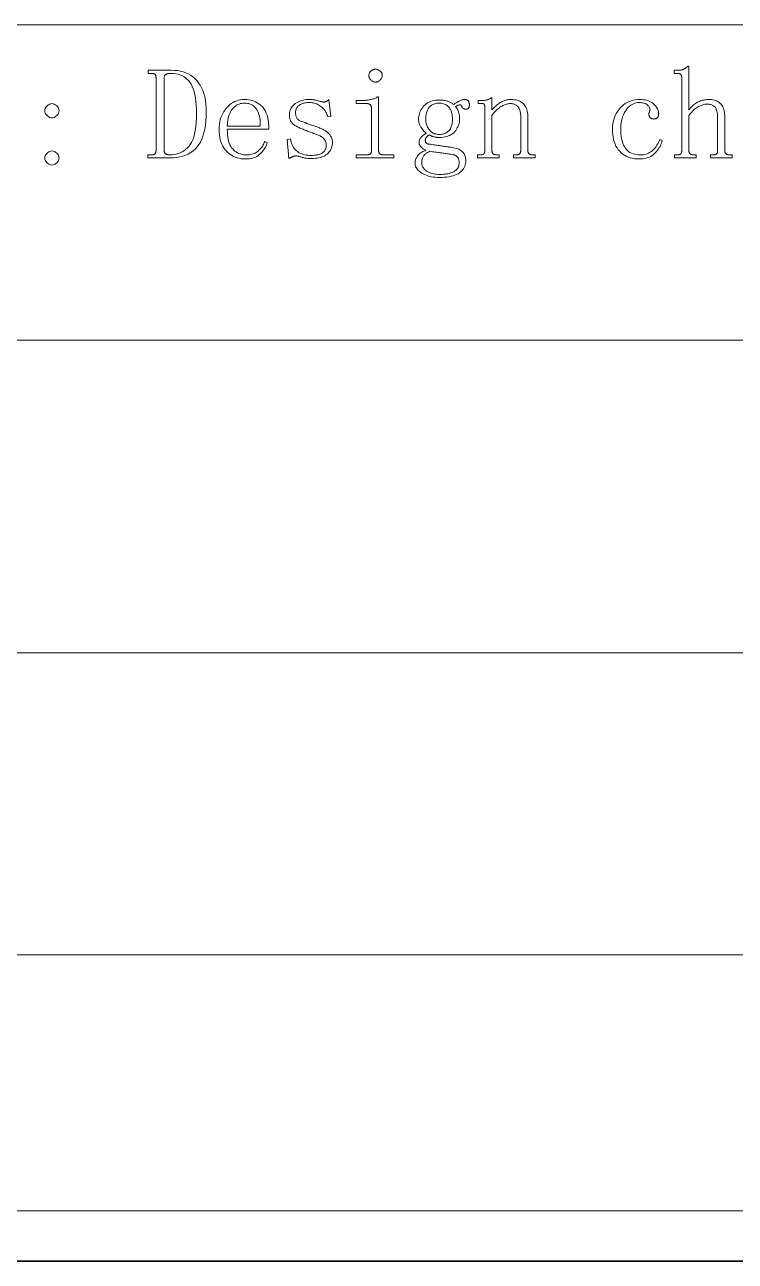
# Model space of a CAD drawing. Extents: x 1 to 297, y 1 to 210.
# Drawn here: x 48.12 to 63.95, y 1.35 to 28.9 of the extents above; entities that cross this region are included whole.
import ezdxf

# ---------------------------------------------------------------- set-up
doc = ezdxf.new("R2010")
doc.units = 0

msp = doc.modelspace()

# ---------------------------------------------------------------- linework, layer by layer
at = {"color": 7, "lineweight": 13}
for p, q in [((1.319, 28.902), (196.771, 28.902)), ((35.177, 21.874), (196.771, 21.874)), ((35.177, 14.907), (164.935, 14.907)), ((35.177, 8.179), (164.935, 8.179)), ((1.319, 2.481), (196.771, 2.481))]:
    msp.add_line(p, q, dxfattribs=at)
at = {"color": 7, "lineweight": 35}
msp.add_line((0.623, 1.354), (296.685, 1.354), dxfattribs=at)
at = {"color": 7, "lineweight": 13}
for points in [[(51.046, 27.728), (51.045, 27.737), (51.045, 27.745), (51.044, 27.753), (51.042, 27.761), (51.04, 27.768), (51.037, 27.775), (51.034, 27.781), (51.031, 27.786), (51.027, 27.792), (51.023, 27.797), (51.018, 27.801), (51.012, 27.805), (51.006, 27.808), (50.999, 27.811), (50.991, 27.814), (50.983, 27.816), (50.974, 27.817), (50.964, 27.818), (50.954, 27.819), (50.943, 27.819), (50.874, 27.819), (50.874, 27.888), (51.389, 27.888), (51.458, 27.886), (51.524, 27.879), (51.588, 27.867), (51.649, 27.851), (51.707, 27.831), (51.762, 27.806), (51.814, 27.776), (51.864, 27.742), (51.91, 27.703), (51.954, 27.659), (51.994, 27.611), (52.03, 27.558), (52.062, 27.5), (52.09, 27.436), (52.113, 27.368), (52.132, 27.295), (52.147, 27.216), (52.157, 27.133), (52.164, 27.044), (52.166, 26.951), (52.164, 26.848), (52.157, 26.752), (52.147, 26.661), (52.133, 26.575), (52.114, 26.495), (52.092, 26.421), (52.065, 26.352), (52.034, 26.289), (51.999, 26.231), (51.96, 26.179), (51.917, 26.133), (51.87, 26.091), (51.819, 26.054), (51.764, 26.022), (51.706, 25.995), (51.643, 25.973), (51.577, 25.956), (51.506, 25.943), (51.432, 25.936), (51.354, 25.934), (50.863, 25.934), (50.863, 26.002), (50.943, 26.002), (50.954, 26.002), (50.964, 26.003), (50.974, 26.004), (50.983, 26.006), (50.991, 26.008), (50.999, 26.01), (51.006, 26.013), (51.012, 26.017), (51.018, 26.021), (51.023, 26.025), (51.027, 26.03), (51.031, 26.035), (51.034, 26.041), (51.037, 26.047), (51.04, 26.054), (51.042, 26.061), (51.044, 26.068), (51.045, 26.076), (51.045, 26.085), (51.046, 26.094)], [(55.937, 27.911), (55.948, 27.91), (55.959, 27.909), (55.97, 27.907), (55.981, 27.904), (55.991, 27.901), (56.002, 27.896), (56.011, 27.891), (56.021, 27.885), (56.031, 27.878), (56.04, 27.871), (56.049, 27.863), (56.056, 27.854), (56.063, 27.845), (56.069, 27.836), (56.074, 27.827), (56.078, 27.817), (56.082, 27.806), (56.084, 27.796), (56.085, 27.785), (56.086, 27.774), (56.085, 27.762), (56.084, 27.751), (56.082, 27.74), (56.078, 27.73), (56.074, 27.719), (56.069, 27.709), (56.063, 27.699), (56.056, 27.69), (56.049, 27.68), (56.04, 27.671), (56.031, 27.662), (56.021, 27.654), (56.011, 27.647), (56.002, 27.642), (55.991, 27.637), (55.981, 27.632), (55.97, 27.629), (55.959, 27.627), (55.948, 27.626), (55.937, 27.625), (55.926, 27.626), (55.915, 27.627), (55.904, 27.629), (55.893, 27.632), (55.883, 27.637), (55.873, 27.642), (55.863, 27.647), (55.853, 27.654), (55.843, 27.662), (55.834, 27.671), (55.826, 27.68), (55.818, 27.69), (55.811, 27.699), (55.805, 27.709), (55.8, 27.719), (55.796, 27.73), (55.793, 27.74), (55.79, 27.751), (55.789, 27.762), (55.788, 27.774), (55.789, 27.785), (55.79, 27.796), (55.793, 27.806), (55.796, 27.817), (55.8, 27.827), (55.805, 27.836), (55.811, 27.845), (55.818, 27.854), (55.826, 27.863), (55.834, 27.871), (55.843, 27.878), (55.853, 27.885), (55.863, 27.891), (55.873, 27.896), (55.883, 27.901), (55.893, 27.904), (55.904, 27.907), (55.915, 27.909), (55.926, 27.91)], [(62.6, 25.934), (62.6, 26.002), (62.657, 26.002), (62.668, 26.002), (62.679, 26.003), (62.688, 26.004), (62.697, 26.006), (62.706, 26.008), (62.713, 26.01), (62.72, 26.013), (62.727, 26.017), (62.732, 26.021), (62.737, 26.025), (62.741, 26.03), (62.745, 26.035), (62.749, 26.041), (62.752, 26.047), (62.754, 26.054), (62.756, 26.061), (62.758, 26.068), (62.759, 26.076), (62.76, 26.085), (62.76, 26.094), (62.76, 27.728), (62.76, 27.737), (62.759, 27.745), (62.758, 27.753), (62.756, 27.761), (62.754, 27.768), (62.752, 27.775), (62.749, 27.781), (62.745, 27.786), (62.741, 27.792), (62.737, 27.797), (62.732, 27.801), (62.727, 27.805), (62.72, 27.808), (62.713, 27.811), (62.706, 27.814), (62.697, 27.816), (62.688, 27.817), (62.679, 27.818), (62.668, 27.819), (62.657, 27.819), (62.589, 27.819), (62.589, 27.888), (62.714, 27.888), (62.723, 27.888), (62.732, 27.889), (62.742, 27.89), (62.751, 27.892), (62.76, 27.894), (62.769, 27.896), (62.778, 27.899), (62.787, 27.903), (62.797, 27.906), (62.806, 27.911), (62.815, 27.916), (62.824, 27.921), (62.833, 27.927), (62.842, 27.933), (62.851, 27.939), (62.861, 27.946), (62.87, 27.954), (62.879, 27.962), (62.888, 27.97), (62.897, 27.979), (62.92, 27.979), (62.92, 27.008), (62.941, 27.032), (62.961, 27.055), (62.982, 27.077), (63.003, 27.097), (63.024, 27.115), (63.045, 27.132), (63.067, 27.148), (63.088, 27.162), (63.11, 27.174), (63.131, 27.185), (63.153, 27.195), (63.175, 27.204), (63.198, 27.211), (63.221, 27.218), (63.244, 27.224), (63.268, 27.228), (63.292, 27.232), (63.316, 27.234), (63.341, 27.236), (63.366, 27.237), (63.399, 27.236), (63.431, 27.233), (63.461, 27.228), (63.49, 27.221), (63.517, 27.212), (63.543, 27.202), (63.566, 27.189), (63.589, 27.174), (63.609, 27.158), (63.628, 27.139), (63.646, 27.119), (63.661, 27.096), (63.675, 27.071), (63.687, 27.044), (63.697, 27.015), (63.705, 26.984), (63.712, 26.95), (63.716, 26.914), (63.719, 26.877), (63.72, 26.837), (63.72, 26.094), (63.72, 26.085), (63.721, 26.076), (63.722, 26.068), (63.724, 26.061), (63.727, 26.054), (63.73, 26.047), (63.734, 26.041), (63.738, 26.035), (63.743, 26.03), (63.748, 26.025), (63.754, 26.021), (63.761, 26.017), (63.767, 26.013), (63.774, 26.01), (63.781, 26.008), (63.789, 26.006), (63.797, 26.004), (63.805, 26.003), (63.814, 26.002), (63.823, 26.002), (63.88, 26.002), (63.88, 25.934), (63.4, 25.934), (63.4, 26.002), (63.457, 26.002), (63.468, 26.002), (63.479, 26.003), (63.488, 26.004), (63.497, 26.006), (63.506, 26.008), (63.513, 26.01), (63.52, 26.013), (63.527, 26.017), (63.532, 26.021), (63.537, 26.025), (63.541, 26.03), (63.545, 26.035), (63.549, 26.041), (63.552, 26.047), (63.554, 26.054), (63.556, 26.061), (63.558, 26.068), (63.559, 26.076), (63.56, 26.085), (63.56, 26.094), (63.56, 26.814), (63.559, 26.851), (63.557, 26.886), (63.554, 26.918), (63.55, 26.948), (63.544, 26.975), (63.537, 26.999), (63.529, 27.021), (63.52, 27.04), (63.509, 27.057), (63.497, 27.071), (63.484, 27.083), (63.47, 27.093), (63.456, 27.103), (63.44, 27.111), (63.424, 27.118), (63.407, 27.124), (63.389, 27.128), (63.371, 27.131), (63.352, 27.133), (63.331, 27.134), (63.313, 27.133), (63.294, 27.131), (63.275, 27.129), (63.255, 27.125), (63.236, 27.119), (63.215, 27.113), (63.195, 27.106), (63.174, 27.097), (63.153, 27.087), (63.131, 27.077), (63.11, 27.064), (63.088, 27.05), (63.067, 27.035), (63.045, 27.018), (63.024, 26.999), (63.003, 26.979), (62.982, 26.957), (62.961, 26.934), (62.941, 26.909), (62.92, 26.882), (62.92, 26.094), (62.92, 26.085), (62.921, 26.076), (62.923, 26.068), (62.924, 26.061), (62.927, 26.054), (62.93, 26.047), (62.934, 26.041), (62.938, 26.035), (62.943, 26.03), (62.949, 26.025), (62.954, 26.021), (62.961, 26.017), (62.967, 26.013), (62.974, 26.01), (62.981, 26.008), (62.989, 26.006), (62.997, 26.004), (63.005, 26.003), (63.014, 26.002), (63.023, 26.002), (63.08, 26.002), (63.08, 25.934)], [(51.948, 26.928), (51.947, 27.023), (51.943, 27.113), (51.935, 27.197), (51.925, 27.274), (51.911, 27.347), (51.895, 27.413), (51.876, 27.473), (51.853, 27.528), (51.828, 27.576), (51.8, 27.619), (51.769, 27.657), (51.736, 27.691), (51.701, 27.721), (51.663, 27.747), (51.623, 27.769), (51.58, 27.787), (51.536, 27.801), (51.489, 27.811), (51.44, 27.817), (51.389, 27.819), (51.373, 27.819), (51.358, 27.818), (51.344, 27.817), (51.331, 27.816), (51.318, 27.814), (51.307, 27.811), (51.296, 27.808), (51.286, 27.805), (51.277, 27.801), (51.269, 27.797), (51.261, 27.792), (51.254, 27.786), (51.248, 27.781), (51.243, 27.775), (51.238, 27.768), (51.235, 27.761), (51.232, 27.753), (51.23, 27.745), (51.229, 27.737), (51.229, 27.728), (51.229, 26.094), (51.229, 26.085), (51.23, 26.076), (51.232, 26.068), (51.234, 26.061), (51.237, 26.054), (51.241, 26.047), (51.245, 26.041), (51.25, 26.035), (51.256, 26.03), (51.263, 26.025), (51.27, 26.021), (51.277, 26.017), (51.285, 26.013), (51.294, 26.01), (51.303, 26.008), (51.312, 26.006), (51.322, 26.004), (51.332, 26.003), (51.343, 26.002), (51.354, 26.002), (51.404, 26.004), (51.452, 26.01), (51.498, 26.019), (51.543, 26.032), (51.586, 26.049), (51.627, 26.07), (51.667, 26.095), (51.705, 26.123), (51.742, 26.155), (51.777, 26.191), (51.81, 26.232), (51.839, 26.281), (51.864, 26.336), (51.887, 26.399), (51.906, 26.469), (51.921, 26.547), (51.933, 26.631), (51.942, 26.723), (51.947, 26.822)], [(55.846, 27.042), (55.845, 27.051), (55.845, 27.06), (55.844, 27.068), (55.842, 27.076), (55.84, 27.084), (55.837, 27.091), (55.834, 27.098), (55.831, 27.104), (55.827, 27.111), (55.823, 27.117), (55.818, 27.122), (55.812, 27.127), (55.806, 27.131), (55.799, 27.135), (55.791, 27.138), (55.783, 27.141), (55.774, 27.143), (55.764, 27.144), (55.754, 27.145), (55.743, 27.145), (55.503, 27.145), (55.503, 27.214), (55.617, 27.214), (55.638, 27.214), (55.658, 27.214), (55.678, 27.215), (55.698, 27.216), (55.717, 27.218), (55.736, 27.22), (55.755, 27.222), (55.774, 27.225), (55.793, 27.228), (55.811, 27.231), (55.83, 27.235), (55.847, 27.239), (55.865, 27.244), (55.883, 27.249), (55.9, 27.255), (55.917, 27.262), (55.934, 27.269), (55.95, 27.277), (55.967, 27.285), (55.983, 27.294), (56.006, 27.294), (56.006, 26.094), (56.006, 26.085), (56.007, 26.076), (56.008, 26.068), (56.01, 26.061), (56.013, 26.054), (56.016, 26.047), (56.02, 26.041), (56.024, 26.035), (56.029, 26.03), (56.034, 26.025), (56.04, 26.021), (56.046, 26.017), (56.053, 26.013), (56.06, 26.01), (56.067, 26.008), (56.075, 26.006), (56.083, 26.004), (56.091, 26.003), (56.1, 26.002), (56.108, 26.002), (56.348, 26.002), (56.348, 25.934), (55.503, 25.934), (55.503, 26.002), (55.743, 26.002), (55.754, 26.002), (55.764, 26.003), (55.774, 26.004), (55.783, 26.006), (55.791, 26.008), (55.799, 26.01), (55.806, 26.013), (55.812, 26.017), (55.818, 26.021), (55.823, 26.025), (55.827, 26.03), (55.831, 26.035), (55.834, 26.041), (55.837, 26.047), (55.84, 26.054), (55.842, 26.061), (55.844, 26.068), (55.845, 26.076), (55.845, 26.085), (55.846, 26.094)], [(48.726, 27.145), (48.752, 27.139), (48.776, 27.131), (48.798, 27.121), (48.817, 27.109), (48.834, 27.094), (48.849, 27.077), (48.862, 27.057), (48.872, 27.035), (48.88, 27.011), (48.886, 26.985), (48.88, 26.959), (48.872, 26.935), (48.862, 26.913), (48.849, 26.894), (48.834, 26.877), (48.817, 26.862), (48.798, 26.849), (48.776, 26.839), (48.752, 26.831), (48.726, 26.825), (48.699, 26.831), (48.675, 26.839), (48.654, 26.849), (48.634, 26.862), (48.617, 26.877), (48.602, 26.894), (48.59, 26.913), (48.579, 26.935), (48.571, 26.959), (48.566, 26.985), (48.571, 27.011), (48.579, 27.035), (48.59, 27.057), (48.602, 27.077), (48.617, 27.094), (48.634, 27.109), (48.654, 27.121), (48.675, 27.131), (48.699, 27.139)], [(52.634, 26.574), (52.635, 26.514), (52.639, 26.457), (52.645, 26.404), (52.653, 26.355), (52.664, 26.309), (52.677, 26.267), (52.693, 26.228), (52.711, 26.193), (52.731, 26.162), (52.754, 26.134), (52.779, 26.109), (52.805, 26.086), (52.833, 26.067), (52.862, 26.05), (52.893, 26.035), (52.925, 26.023), (52.959, 26.014), (52.994, 26.007), (53.03, 26.004), (53.068, 26.002), (53.098, 26.003), (53.126, 26.006), (53.154, 26.01), (53.18, 26.016), (53.206, 26.024), (53.23, 26.033), (53.254, 26.044), (53.277, 26.057), (53.299, 26.072), (53.32, 26.088), (53.34, 26.105), (53.359, 26.124), (53.376, 26.143), (53.393, 26.163), (53.409, 26.184), (53.423, 26.205), (53.436, 26.228), (53.448, 26.251), (53.459, 26.275), (53.468, 26.299), (53.526, 26.277), (53.518, 26.251), (53.508, 26.226), (53.497, 26.202), (53.484, 26.177), (53.47, 26.152), (53.454, 26.128), (53.436, 26.103), (53.416, 26.079), (53.395, 26.055), (53.371, 26.031), (53.346, 26.008), (53.32, 25.988), (53.292, 25.97), (53.262, 25.954), (53.23, 25.941), (53.196, 25.93), (53.161, 25.922), (53.124, 25.916), (53.086, 25.912), (53.046, 25.911), (52.994, 25.913), (52.944, 25.918), (52.897, 25.926), (52.851, 25.938), (52.807, 25.954), (52.765, 25.973), (52.725, 25.995), (52.687, 26.021), (52.651, 26.05), (52.617, 26.082), (52.586, 26.118), (52.557, 26.157), (52.533, 26.198), (52.511, 26.243), (52.493, 26.291), (52.478, 26.341), (52.466, 26.395), (52.458, 26.452), (52.453, 26.511), (52.451, 26.574), (52.453, 26.63), (52.458, 26.684), (52.466, 26.736), (52.478, 26.787), (52.493, 26.835), (52.511, 26.882), (52.533, 26.926), (52.557, 26.969), (52.586, 27.009), (52.617, 27.048), (52.651, 27.084), (52.686, 27.116), (52.723, 27.144), (52.762, 27.169), (52.801, 27.189), (52.843, 27.206), (52.885, 27.22), (52.93, 27.229), (52.976, 27.235), (53.023, 27.237), (53.066, 27.235), (53.107, 27.231), (53.148, 27.223), (53.187, 27.213), (53.226, 27.199), (53.263, 27.183), (53.299, 27.164), (53.334, 27.141), (53.367, 27.116), (53.4, 27.088), (53.43, 27.056), (53.458, 27.02), (53.482, 26.979), (53.502, 26.934), (53.52, 26.885), (53.534, 26.831), (53.546, 26.774), (53.554, 26.711), (53.558, 26.645), (53.56, 26.574)], [(53.366, 26.642), (53.367, 26.691), (53.366, 26.738), (53.363, 26.782), (53.357, 26.824), (53.35, 26.864), (53.34, 26.901), (53.328, 26.935), (53.314, 26.968), (53.298, 26.998), (53.28, 27.025), (53.26, 27.05), (53.239, 27.072), (53.216, 27.092), (53.192, 27.109), (53.167, 27.124), (53.141, 27.135), (53.113, 27.145), (53.084, 27.151), (53.054, 27.155), (53.023, 27.157), (52.989, 27.155), (52.957, 27.151), (52.926, 27.144), (52.896, 27.135), (52.867, 27.122), (52.84, 27.107), (52.814, 27.089), (52.789, 27.069), (52.765, 27.045), (52.743, 27.019), (52.722, 26.991), (52.704, 26.96), (52.687, 26.928), (52.673, 26.893), (52.661, 26.857), (52.652, 26.818), (52.644, 26.777), (52.639, 26.734), (52.635, 26.689), (52.634, 26.642)], [(54.017, 26.882), (54.018, 26.916), (54.022, 26.948), (54.029, 26.978), (54.038, 27.007), (54.05, 27.034), (54.064, 27.059), (54.081, 27.083), (54.101, 27.105), (54.124, 27.126), (54.148, 27.145), (54.175, 27.162), (54.203, 27.178), (54.232, 27.192), (54.262, 27.204), (54.293, 27.214), (54.325, 27.222), (54.358, 27.228), (54.392, 27.233), (54.427, 27.236), (54.463, 27.237), (54.483, 27.236), (54.503, 27.235), (54.523, 27.234), (54.543, 27.232), (54.563, 27.229), (54.582, 27.226), (54.601, 27.223), (54.62, 27.218), (54.639, 27.213), (54.657, 27.208), (54.675, 27.203), (54.691, 27.198), (54.707, 27.193), (54.721, 27.19), (54.734, 27.187), (54.746, 27.184), (54.757, 27.182), (54.767, 27.181), (54.775, 27.18), (54.783, 27.179), (54.79, 27.179), (54.796, 27.18), (54.802, 27.18), (54.808, 27.181), (54.814, 27.182), (54.82, 27.183), (54.825, 27.185), (54.83, 27.187), (54.835, 27.189), (54.84, 27.191), (54.845, 27.193), (54.85, 27.196), (54.855, 27.2), (54.86, 27.204), (54.866, 27.208), (54.871, 27.213), (54.878, 27.218), (54.884, 27.224), (54.89, 27.23), (54.897, 27.237), (54.943, 26.859), (54.874, 26.848), (54.864, 26.877), (54.853, 26.905), (54.841, 26.931), (54.828, 26.957), (54.813, 26.981), (54.797, 27.004), (54.779, 27.025), (54.761, 27.045), (54.741, 27.064), (54.72, 27.082), (54.698, 27.099), (54.675, 27.113), (54.652, 27.126), (54.628, 27.137), (54.604, 27.147), (54.579, 27.154), (54.554, 27.16), (54.528, 27.165), (54.501, 27.167), (54.474, 27.168), (54.445, 27.167), (54.417, 27.166), (54.391, 27.163), (54.365, 27.159), (54.341, 27.154), (54.319, 27.147), (54.297, 27.14), (54.277, 27.131), (54.258, 27.122), (54.24, 27.111), (54.224, 27.099), (54.209, 27.086), (54.196, 27.072), (54.185, 27.058), (54.176, 27.042), (54.168, 27.026), (54.162, 27.008), (54.158, 26.99), (54.155, 26.971), (54.154, 26.951), (54.155, 26.933), (54.156, 26.916), (54.158, 26.9), (54.161, 26.884), (54.164, 26.869), (54.169, 26.855), (54.174, 26.842), (54.18, 26.83), (54.187, 26.819), (54.194, 26.808), (54.203, 26.798), (54.213, 26.789), (54.224, 26.78), (54.236, 26.771), (54.25, 26.764), (54.265, 26.757), (54.281, 26.75), (54.298, 26.744), (54.317, 26.739), (54.337, 26.734), (54.353, 26.727), (54.371, 26.72), (54.389, 26.713), (54.407, 26.705), (54.427, 26.698), (54.447, 26.69), (54.469, 26.683), (54.491, 26.675), (54.513, 26.667), (54.537, 26.659), (54.561, 26.651), (54.584, 26.643), (54.608, 26.635), (54.63, 26.626), (54.653, 26.618), (54.675, 26.609), (54.697, 26.601), (54.718, 26.592), (54.739, 26.583), (54.76, 26.574), (54.778, 26.564), (54.795, 26.554), (54.812, 26.544), (54.828, 26.533), (54.844, 26.521), (54.859, 26.509), (54.874, 26.496), (54.888, 26.482), (54.901, 26.468), (54.914, 26.454), (54.926, 26.439), (54.937, 26.423), (54.946, 26.408), (54.954, 26.391), (54.961, 26.375), (54.967, 26.358), (54.971, 26.341), (54.975, 26.324), (54.976, 26.306), (54.977, 26.288), (54.976, 26.254), (54.972, 26.222), (54.966, 26.192), (54.958, 26.163), (54.947, 26.135), (54.934, 26.109), (54.918, 26.084), (54.9, 26.061), (54.88, 26.04), (54.857, 26.019), (54.832, 26.001), (54.805, 25.984), (54.775, 25.97), (54.744, 25.957), (54.71, 25.947), (54.674, 25.938), (54.636, 25.931), (54.596, 25.926), (54.553, 25.923), (54.508, 25.922), (54.48, 25.923), (54.452, 25.923), (54.426, 25.925), (54.402, 25.927), (54.378, 25.929), (54.357, 25.933), (54.337, 25.936), (54.318, 25.941), (54.301, 25.945), (54.286, 25.951), (54.271, 25.956), (54.257, 25.961), (54.244, 25.965), (54.231, 25.969), (54.218, 25.972), (54.207, 25.975), (54.196, 25.977), (54.185, 25.978), (54.175, 25.979), (54.166, 25.979), (54.159, 25.979), (54.152, 25.979), (54.145, 25.978), (54.137, 25.977), (54.13, 25.975), (54.122, 25.973), (54.115, 25.971), (54.107, 25.968), (54.099, 25.965), (54.091, 25.962), (54.083, 25.959), (54.075, 25.955), (54.067, 25.951), (54.058, 25.948), (54.05, 25.944), (54.041, 25.94), (54.033, 25.935), (54.024, 25.931), (54.015, 25.927), (54.006, 25.922), (53.971, 26.345), (54.04, 26.357), (54.048, 26.321), (54.057, 26.287), (54.068, 26.255), (54.08, 26.225), (54.094, 26.197), (54.11, 26.17), (54.127, 26.145), (54.146, 26.122), (54.166, 26.101), (54.188, 26.082), (54.212, 26.065), (54.238, 26.049), (54.265, 26.036), (54.295, 26.024), (54.326, 26.014), (54.359, 26.005), (54.393, 25.999), (54.43, 25.994), (54.468, 25.992), (54.508, 25.991), (54.54, 25.991), (54.57, 25.993), (54.598, 25.996), (54.625, 26), (54.65, 26.005), (54.674, 26.011), (54.696, 26.019), (54.717, 26.027), (54.736, 26.037), (54.754, 26.048), (54.771, 26.06), (54.785, 26.073), (54.798, 26.087), (54.809, 26.103), (54.818, 26.119), (54.826, 26.137), (54.832, 26.156), (54.836, 26.176), (54.839, 26.197), (54.84, 26.219), (54.839, 26.235), (54.838, 26.25), (54.836, 26.265), (54.833, 26.279), (54.828, 26.292), (54.823, 26.305), (54.818, 26.317), (54.811, 26.329), (54.803, 26.34), (54.794, 26.351), (54.785, 26.361), (54.776, 26.37), (54.767, 26.379), (54.758, 26.387), (54.748, 26.395), (54.739, 26.402), (54.73, 26.409), (54.721, 26.415), (54.712, 26.42), (54.703, 26.425), (54.68, 26.434), (54.656, 26.444), (54.632, 26.453), (54.608, 26.463), (54.583, 26.472), (54.557, 26.482), (54.532, 26.492), (54.505, 26.502), (54.479, 26.512), (54.451, 26.522), (54.424, 26.532), (54.398, 26.543), (54.372, 26.553), (54.347, 26.562), (54.323, 26.572), (54.299, 26.582), (54.276, 26.591), (54.254, 26.601), (54.232, 26.61), (54.211, 26.619), (54.191, 26.629), (54.173, 26.639), (54.155, 26.649), (54.138, 26.66), (54.123, 26.671), (54.108, 26.682), (54.095, 26.695), (54.083, 26.707), (54.072, 26.72), (54.063, 26.734), (54.054, 26.747), (54.046, 26.762), (54.039, 26.776), (54.034, 26.79), (54.028, 26.805), (54.024, 26.82), (54.021, 26.835), (54.019, 26.851), (54.018, 26.866)], [(57.617, 26.174), (57.65, 26.169), (57.682, 26.162), (57.712, 26.155), (57.74, 26.147), (57.766, 26.138), (57.79, 26.128), (57.812, 26.116), (57.833, 26.104), (57.852, 26.091), (57.868, 26.077), (57.884, 26.061), (57.897, 26.045), (57.909, 26.027), (57.92, 26.009), (57.928, 25.989), (57.936, 25.969), (57.941, 25.947), (57.945, 25.925), (57.948, 25.901), (57.949, 25.877), (57.947, 25.843), (57.943, 25.811), (57.936, 25.78), (57.926, 25.75), (57.913, 25.722), (57.897, 25.695), (57.878, 25.67), (57.857, 25.646), (57.833, 25.623), (57.806, 25.602), (57.775, 25.583), (57.742, 25.565), (57.705, 25.55), (57.665, 25.536), (57.621, 25.525), (57.575, 25.516), (57.524, 25.509), (57.471, 25.503), (57.414, 25.5), (57.354, 25.499), (57.307, 25.5), (57.262, 25.503), (57.218, 25.508), (57.177, 25.515), (57.137, 25.524), (57.099, 25.534), (57.063, 25.547), (57.029, 25.562), (56.996, 25.578), (56.966, 25.597), (56.937, 25.616), (56.912, 25.637), (56.89, 25.657), (56.871, 25.679), (56.854, 25.701), (56.841, 25.723), (56.83, 25.747), (56.823, 25.77), (56.819, 25.795), (56.817, 25.819), (56.818, 25.835), (56.819, 25.851), (56.822, 25.867), (56.826, 25.883), (56.831, 25.899), (56.838, 25.915), (56.845, 25.931), (56.854, 25.947), (56.863, 25.963), (56.874, 25.979), (56.886, 25.995), (56.9, 26.01), (56.915, 26.024), (56.931, 26.038), (56.949, 26.051), (56.967, 26.063), (56.988, 26.075), (57.01, 26.085), (57.033, 26.096), (57.057, 26.105), (57.044, 26.112), (57.031, 26.119), (57.019, 26.126), (57.007, 26.133), (56.996, 26.141), (56.985, 26.148), (56.975, 26.156), (56.966, 26.164), (56.957, 26.171), (56.949, 26.179), (56.941, 26.188), (56.934, 26.196), (56.928, 26.205), (56.923, 26.214), (56.918, 26.224), (56.915, 26.234), (56.912, 26.244), (56.91, 26.254), (56.909, 26.265), (56.909, 26.277), (56.909, 26.29), (56.91, 26.303), (56.913, 26.316), (56.916, 26.329), (56.92, 26.341), (56.925, 26.353), (56.931, 26.364), (56.938, 26.375), (56.946, 26.386), (56.954, 26.397), (56.964, 26.407), (56.973, 26.416), (56.984, 26.426), (56.994, 26.435), (57.006, 26.444), (57.017, 26.452), (57.029, 26.46), (57.042, 26.468), (57.055, 26.475), (57.068, 26.482), (57.055, 26.494), (57.042, 26.506), (57.029, 26.519), (57.016, 26.532), (57.004, 26.545), (56.992, 26.559), (56.981, 26.573), (56.97, 26.588), (56.959, 26.604), (56.949, 26.619), (56.939, 26.635), (56.93, 26.652), (56.922, 26.668), (56.916, 26.685), (56.91, 26.702), (56.905, 26.719), (56.902, 26.737), (56.899, 26.755), (56.898, 26.773), (56.897, 26.791), (56.898, 26.825), (56.902, 26.858), (56.908, 26.89), (56.916, 26.922), (56.927, 26.952), (56.94, 26.982), (56.956, 27.011), (56.974, 27.039), (56.994, 27.067), (57.017, 27.094), (57.042, 27.119), (57.069, 27.141), (57.098, 27.161), (57.129, 27.178), (57.161, 27.192), (57.196, 27.204), (57.233, 27.213), (57.271, 27.22), (57.312, 27.224), (57.354, 27.225), (57.372, 27.225), (57.391, 27.224), (57.409, 27.223), (57.426, 27.221), (57.444, 27.219), (57.462, 27.217), (57.479, 27.214), (57.497, 27.21), (57.514, 27.207), (57.531, 27.202), (57.548, 27.197), (57.564, 27.192), (57.58, 27.185), (57.595, 27.178), (57.61, 27.171), (57.624, 27.162), (57.637, 27.153), (57.65, 27.144), (57.662, 27.133), (57.674, 27.122), (57.69, 27.133), (57.706, 27.144), (57.721, 27.154), (57.735, 27.163), (57.75, 27.172), (57.764, 27.181), (57.778, 27.188), (57.791, 27.195), (57.804, 27.202), (57.817, 27.208), (57.829, 27.213), (57.842, 27.218), (57.853, 27.223), (57.865, 27.226), (57.876, 27.229), (57.886, 27.232), (57.897, 27.234), (57.907, 27.235), (57.916, 27.236), (57.926, 27.237), (57.937, 27.236), (57.947, 27.235), (57.957, 27.233), (57.966, 27.23), (57.974, 27.227), (57.982, 27.222), (57.989, 27.217), (57.995, 27.211), (58.001, 27.204), (58.006, 27.197), (58.01, 27.189), (58.014, 27.181), (58.017, 27.173), (58.02, 27.165), (58.023, 27.158), (58.025, 27.151), (58.026, 27.143), (58.028, 27.136), (58.028, 27.129), (58.028, 27.122), (58.028, 27.113), (58.028, 27.105), (58.027, 27.096), (58.026, 27.088), (58.024, 27.081), (58.022, 27.074), (58.02, 27.067), (58.018, 27.06), (58.015, 27.054), (58.011, 27.048), (58.008, 27.043), (58.003, 27.038), (57.998, 27.033), (57.993, 27.03), (57.987, 27.027), (57.98, 27.024), (57.973, 27.022), (57.966, 27.021), (57.957, 27.02), (57.949, 27.019), (57.942, 27.02), (57.935, 27.02), (57.929, 27.021), (57.923, 27.022), (57.917, 27.024), (57.911, 27.026), (57.906, 27.028), (57.901, 27.03), (57.896, 27.033), (57.891, 27.037), (57.887, 27.04), (57.883, 27.044), (57.879, 27.048), (57.875, 27.053), (57.871, 27.058), (57.868, 27.063), (57.865, 27.069), (57.862, 27.075), (57.859, 27.081), (57.857, 27.088), (57.854, 27.094), (57.851, 27.1), (57.848, 27.105), (57.843, 27.109), (57.839, 27.112), (57.833, 27.115), (57.827, 27.116), (57.82, 27.117), (57.813, 27.117), (57.806, 27.117), (57.798, 27.115), (57.789, 27.113), (57.781, 27.111), (57.773, 27.107), (57.764, 27.104), (57.756, 27.099), (57.747, 27.095), (57.738, 27.089), (57.729, 27.083), (57.72, 27.077), (57.729, 27.067), (57.737, 27.057), (57.745, 27.046), (57.753, 27.034), (57.76, 27.022), (57.767, 27.009), (57.773, 26.996), (57.778, 26.981), (57.784, 26.966), (57.788, 26.951), (57.793, 26.935), (57.797, 26.919), (57.8, 26.903), (57.803, 26.887), (57.806, 26.871), (57.808, 26.855), (57.809, 26.839), (57.81, 26.823), (57.811, 26.807), (57.811, 26.791), (57.81, 26.763), (57.807, 26.736), (57.802, 26.709), (57.794, 26.682), (57.784, 26.655), (57.772, 26.628), (57.758, 26.602), (57.742, 26.575), (57.723, 26.549), (57.703, 26.522), (57.68, 26.497), (57.654, 26.475), (57.626, 26.455), (57.595, 26.438), (57.561, 26.424), (57.525, 26.412), (57.486, 26.403), (57.445, 26.396), (57.401, 26.392), (57.354, 26.391), (57.341, 26.391), (57.327, 26.391), (57.314, 26.392), (57.301, 26.394), (57.288, 26.395), (57.276, 26.397), (57.264, 26.399), (57.252, 26.402), (57.24, 26.405), (57.229, 26.408), (57.217, 26.411), (57.207, 26.415), (57.196, 26.419), (57.186, 26.423), (57.177, 26.427), (57.168, 26.431), (57.16, 26.435), (57.152, 26.439), (57.144, 26.443), (57.137, 26.448), (57.128, 26.443), (57.12, 26.438), (57.112, 26.433), (57.104, 26.428), (57.097, 26.422), (57.09, 26.416), (57.084, 26.41), (57.079, 26.404), (57.073, 26.398), (57.068, 26.391), (57.064, 26.384), (57.06, 26.378), (57.057, 26.371), (57.054, 26.365), (57.051, 26.359), (57.049, 26.354), (57.048, 26.348), (57.047, 26.343), (57.046, 26.338), (57.046, 26.334), (57.046, 26.325), (57.047, 26.316), (57.048, 26.308), (57.049, 26.301), (57.051, 26.294), (57.054, 26.287), (57.057, 26.281), (57.06, 26.275), (57.064, 26.27), (57.068, 26.265), (57.073, 26.261), (57.079, 26.257), (57.084, 26.253), (57.09, 26.25), (57.097, 26.248), (57.104, 26.246), (57.112, 26.244), (57.12, 26.243), (57.128, 26.242), (57.137, 26.242), (57.166, 26.238), (57.195, 26.233), (57.224, 26.229), (57.251, 26.225), (57.278, 26.221), (57.305, 26.217), (57.331, 26.213), (57.356, 26.209), (57.381, 26.206), (57.406, 26.202), (57.429, 26.199), (57.452, 26.196), (57.475, 26.192), (57.497, 26.189), (57.519, 26.187), (57.539, 26.184), (57.56, 26.181), (57.579, 26.178), (57.598, 26.176)], [(57.057, 26.791), (57.058, 26.764), (57.06, 26.738), (57.064, 26.712), (57.07, 26.687), (57.077, 26.664), (57.086, 26.641), (57.096, 26.618), (57.108, 26.597), (57.122, 26.576), (57.137, 26.557), (57.154, 26.538), (57.171, 26.522), (57.19, 26.507), (57.21, 26.494), (57.231, 26.484), (57.254, 26.475), (57.277, 26.468), (57.302, 26.463), (57.327, 26.46), (57.354, 26.459), (57.383, 26.46), (57.411, 26.463), (57.437, 26.467), (57.461, 26.473), (57.484, 26.481), (57.506, 26.49), (57.526, 26.501), (57.544, 26.514), (57.561, 26.529), (57.577, 26.545), (57.591, 26.563), (57.604, 26.582), (57.615, 26.603), (57.625, 26.626), (57.633, 26.649), (57.639, 26.675), (57.645, 26.701), (57.648, 26.73), (57.651, 26.76), (57.651, 26.791), (57.65, 26.829), (57.648, 26.864), (57.644, 26.898), (57.638, 26.929), (57.63, 26.958), (57.62, 26.985), (57.609, 27.01), (57.596, 27.032), (57.582, 27.053), (57.566, 27.071), (57.548, 27.087), (57.53, 27.102), (57.511, 27.115), (57.491, 27.126), (57.47, 27.135), (57.448, 27.143), (57.426, 27.149), (57.403, 27.153), (57.379, 27.156), (57.354, 27.157), (57.329, 27.156), (57.306, 27.153), (57.282, 27.149), (57.26, 27.143), (57.238, 27.135), (57.218, 27.126), (57.198, 27.115), (57.179, 27.102), (57.16, 27.087), (57.143, 27.071), (57.126, 27.053), (57.112, 27.032), (57.099, 27.01), (57.088, 26.985), (57.078, 26.958), (57.071, 26.929), (57.065, 26.898), (57.061, 26.864), (57.058, 26.829)], [(58.211, 25.934), (58.211, 26.002), (58.269, 26.002), (58.28, 26.002), (58.29, 26.003), (58.3, 26.004), (58.309, 26.006), (58.317, 26.008), (58.325, 26.01), (58.332, 26.013), (58.338, 26.017), (58.344, 26.021), (58.348, 26.025), (58.353, 26.03), (58.357, 26.035), (58.36, 26.041), (58.363, 26.047), (58.366, 26.054), (58.368, 26.061), (58.369, 26.068), (58.37, 26.076), (58.371, 26.085), (58.371, 26.094), (58.371, 27.077), (58.371, 27.083), (58.371, 27.09), (58.37, 27.096), (58.37, 27.101), (58.368, 27.107), (58.367, 27.111), (58.366, 27.116), (58.364, 27.12), (58.362, 27.124), (58.36, 27.128), (58.357, 27.131), (58.354, 27.134), (58.351, 27.137), (58.347, 27.139), (58.343, 27.141), (58.338, 27.142), (58.333, 27.144), (58.327, 27.144), (58.321, 27.145), (58.314, 27.145), (58.223, 27.145), (58.223, 27.214), (58.303, 27.214), (58.314, 27.214), (58.325, 27.214), (58.337, 27.215), (58.348, 27.215), (58.358, 27.217), (58.369, 27.218), (58.38, 27.219), (58.391, 27.221), (58.401, 27.223), (58.411, 27.225), (58.422, 27.228), (58.432, 27.231), (58.442, 27.234), (58.452, 27.238), (58.461, 27.242), (58.471, 27.247), (58.481, 27.252), (58.49, 27.258), (58.499, 27.264), (58.508, 27.271), (58.531, 27.271), (58.531, 27.008), (58.552, 27.03), (58.572, 27.051), (58.593, 27.071), (58.614, 27.09), (58.634, 27.108), (58.655, 27.125), (58.675, 27.14), (58.696, 27.154), (58.716, 27.167), (58.737, 27.179), (58.758, 27.19), (58.779, 27.2), (58.8, 27.209), (58.821, 27.216), (58.843, 27.222), (58.865, 27.227), (58.887, 27.231), (58.909, 27.234), (58.931, 27.236), (58.954, 27.237), (58.992, 27.235), (59.028, 27.232), (59.062, 27.227), (59.093, 27.22), (59.123, 27.211), (59.15, 27.199), (59.176, 27.186), (59.199, 27.171), (59.221, 27.153), (59.24, 27.134), (59.257, 27.112), (59.273, 27.088), (59.287, 27.063), (59.298, 27.035), (59.308, 27.005), (59.317, 26.973), (59.323, 26.939), (59.328, 26.903), (59.33, 26.865), (59.331, 26.825), (59.331, 26.094), (59.332, 26.085), (59.332, 26.076), (59.334, 26.068), (59.336, 26.061), (59.339, 26.054), (59.342, 26.047), (59.345, 26.041), (59.35, 26.035), (59.354, 26.03), (59.36, 26.025), (59.366, 26.021), (59.372, 26.017), (59.379, 26.013), (59.386, 26.01), (59.393, 26.008), (59.4, 26.006), (59.408, 26.004), (59.417, 26.003), (59.425, 26.002), (59.434, 26.002), (59.491, 26.002), (59.491, 25.934), (59.011, 25.934), (59.011, 26.002), (59.068, 26.002), (59.08, 26.002), (59.09, 26.003), (59.1, 26.004), (59.109, 26.006), (59.117, 26.008), (59.125, 26.01), (59.132, 26.013), (59.138, 26.017), (59.144, 26.021), (59.148, 26.025), (59.153, 26.03), (59.157, 26.035), (59.16, 26.041), (59.163, 26.047), (59.166, 26.054), (59.168, 26.061), (59.169, 26.068), (59.17, 26.076), (59.171, 26.085), (59.171, 26.094), (59.171, 26.859), (59.171, 26.886), (59.169, 26.912), (59.166, 26.936), (59.162, 26.959), (59.157, 26.981), (59.151, 27.001), (59.143, 27.021), (59.135, 27.039), (59.125, 27.055), (59.114, 27.071), (59.102, 27.085), (59.089, 27.098), (59.075, 27.109), (59.059, 27.118), (59.043, 27.127), (59.025, 27.133), (59.006, 27.138), (58.986, 27.142), (58.965, 27.144), (58.943, 27.145), (58.922, 27.144), (58.901, 27.142), (58.881, 27.139), (58.86, 27.134), (58.839, 27.128), (58.817, 27.12), (58.796, 27.111), (58.775, 27.101), (58.753, 27.09), (58.731, 27.077), (58.71, 27.062), (58.689, 27.047), (58.668, 27.03), (58.647, 27.013), (58.627, 26.994), (58.607, 26.974), (58.588, 26.953), (58.569, 26.93), (58.55, 26.907), (58.531, 26.882), (58.531, 26.094), (58.532, 26.085), (58.533, 26.076), (58.534, 26.068), (58.536, 26.061), (58.538, 26.054), (58.542, 26.047), (58.545, 26.041), (58.55, 26.035), (58.554, 26.03), (58.56, 26.025), (58.566, 26.021), (58.572, 26.017), (58.579, 26.013), (58.586, 26.01), (58.593, 26.008), (58.6, 26.006), (58.608, 26.004), (58.617, 26.003), (58.625, 26.002), (58.634, 26.002), (58.691, 26.002), (58.691, 25.934)], [(62.028, 26.905), (62.029, 26.912), (62.029, 26.918), (62.029, 26.924), (62.029, 26.929), (62.03, 26.934), (62.031, 26.938), (62.031, 26.942), (62.032, 26.945), (62.033, 26.948), (62.034, 26.951), (62.035, 26.953), (62.037, 26.956), (62.038, 26.96), (62.04, 26.964), (62.041, 26.968), (62.043, 26.973), (62.045, 26.978), (62.047, 26.984), (62.049, 26.99), (62.051, 26.997), (62.053, 27.006), (62.053, 27.015), (62.052, 27.025), (62.05, 27.036), (62.046, 27.047), (62.04, 27.058), (62.034, 27.069), (62.026, 27.081), (62.016, 27.093), (62.006, 27.105), (61.993, 27.117), (61.98, 27.128), (61.964, 27.137), (61.947, 27.145), (61.928, 27.152), (61.908, 27.158), (61.886, 27.162), (61.863, 27.165), (61.838, 27.167), (61.811, 27.168), (61.778, 27.166), (61.745, 27.161), (61.713, 27.153), (61.682, 27.141), (61.653, 27.127), (61.624, 27.108), (61.597, 27.087), (61.57, 27.062), (61.544, 27.034), (61.52, 27.002), (61.497, 26.968), (61.477, 26.932), (61.459, 26.893), (61.443, 26.852), (61.43, 26.809), (61.419, 26.764), (61.411, 26.717), (61.405, 26.668), (61.401, 26.616), (61.4, 26.562), (61.401, 26.513), (61.404, 26.466), (61.409, 26.42), (61.416, 26.377), (61.426, 26.335), (61.437, 26.295), (61.45, 26.258), (61.466, 26.222), (61.483, 26.188), (61.503, 26.157), (61.525, 26.127), (61.549, 26.101), (61.577, 26.078), (61.607, 26.058), (61.64, 26.041), (61.676, 26.027), (61.714, 26.016), (61.755, 26.008), (61.799, 26.004), (61.846, 26.002), (61.877, 26.003), (61.908, 26.006), (61.937, 26.011), (61.965, 26.019), (61.993, 26.028), (62.019, 26.039), (62.044, 26.053), (62.069, 26.068), (62.092, 26.086), (62.114, 26.105), (62.135, 26.126), (62.155, 26.148), (62.174, 26.17), (62.191, 26.193), (62.207, 26.217), (62.222, 26.241), (62.235, 26.266), (62.248, 26.292), (62.259, 26.318), (62.269, 26.345), (62.326, 26.322), (62.316, 26.288), (62.304, 26.256), (62.291, 26.224), (62.276, 26.193), (62.26, 26.164), (62.242, 26.135), (62.222, 26.107), (62.201, 26.081), (62.179, 26.055), (62.154, 26.031), (62.128, 26.008), (62.1, 25.988), (62.071, 25.97), (62.039, 25.954), (62.006, 25.941), (61.97, 25.93), (61.933, 25.922), (61.895, 25.916), (61.854, 25.912), (61.811, 25.911), (61.758, 25.913), (61.706, 25.918), (61.657, 25.926), (61.61, 25.938), (61.566, 25.954), (61.523, 25.973), (61.483, 25.995), (61.446, 26.021), (61.41, 26.05), (61.377, 26.082), (61.347, 26.118), (61.319, 26.157), (61.295, 26.198), (61.275, 26.243), (61.257, 26.291), (61.243, 26.341), (61.231, 26.395), (61.223, 26.452), (61.219, 26.511), (61.217, 26.574), (61.219, 26.63), (61.224, 26.684), (61.232, 26.736), (61.244, 26.787), (61.26, 26.835), (61.279, 26.882), (61.301, 26.926), (61.327, 26.969), (61.356, 27.009), (61.388, 27.048), (61.424, 27.084), (61.461, 27.116), (61.501, 27.144), (61.542, 27.169), (61.586, 27.189), (61.631, 27.206), (61.679, 27.22), (61.729, 27.229), (61.78, 27.235), (61.834, 27.237), (61.872, 27.235), (61.909, 27.232), (61.943, 27.227), (61.976, 27.22), (62.007, 27.211), (62.036, 27.199), (62.064, 27.186), (62.09, 27.171), (62.114, 27.153), (62.137, 27.134), (62.158, 27.113), (62.176, 27.093), (62.192, 27.072), (62.207, 27.051), (62.218, 27.031), (62.228, 27.01), (62.236, 26.99), (62.241, 26.969), (62.245, 26.949), (62.246, 26.928), (62.245, 26.915), (62.244, 26.902), (62.243, 26.89), (62.241, 26.879), (62.238, 26.869), (62.235, 26.86), (62.232, 26.852), (62.227, 26.844), (62.222, 26.837), (62.217, 26.831), (62.211, 26.825), (62.204, 26.821), (62.197, 26.816), (62.19, 26.813), (62.181, 26.809), (62.173, 26.807), (62.163, 26.805), (62.153, 26.803), (62.143, 26.803), (62.131, 26.802), (62.122, 26.803), (62.114, 26.803), (62.105, 26.805), (62.098, 26.807), (62.09, 26.809), (62.083, 26.813), (62.076, 26.816), (62.069, 26.821), (62.063, 26.825), (62.057, 26.831), (62.052, 26.837), (62.047, 26.843), (62.042, 26.849), (62.039, 26.856), (62.036, 26.864), (62.033, 26.871), (62.031, 26.879), (62.03, 26.887), (62.029, 26.896)], [(48.726, 26.094), (48.752, 26.088), (48.776, 26.08), (48.798, 26.07), (48.817, 26.057), (48.834, 26.042), (48.849, 26.025), (48.862, 26.006), (48.872, 25.984), (48.88, 25.96), (48.886, 25.934), (48.88, 25.907), (48.872, 25.883), (48.862, 25.862), (48.849, 25.842), (48.834, 25.825), (48.817, 25.81), (48.798, 25.798), (48.776, 25.787), (48.752, 25.779), (48.726, 25.774), (48.699, 25.779), (48.675, 25.787), (48.654, 25.798), (48.634, 25.81), (48.617, 25.825), (48.602, 25.842), (48.59, 25.862), (48.579, 25.883), (48.571, 25.907), (48.566, 25.934), (48.571, 25.96), (48.579, 25.984), (48.59, 26.006), (48.602, 26.025), (48.617, 26.042), (48.634, 26.057), (48.654, 26.07), (48.675, 26.08), (48.699, 26.088)], [(57.148, 26.082), (57.129, 26.073), (57.11, 26.063), (57.092, 26.053), (57.076, 26.043), (57.061, 26.032), (57.048, 26.021), (57.035, 26.01), (57.024, 25.998), (57.014, 25.986), (57.006, 25.974), (56.998, 25.961), (56.991, 25.947), (56.985, 25.933), (56.98, 25.919), (56.976, 25.904), (56.972, 25.888), (56.969, 25.872), (56.967, 25.855), (56.966, 25.837), (56.966, 25.819), (56.967, 25.801), (56.97, 25.783), (56.975, 25.766), (56.982, 25.748), (56.991, 25.731), (57.003, 25.714), (57.016, 25.697), (57.031, 25.68), (57.049, 25.664), (57.068, 25.648), (57.09, 25.633), (57.114, 25.619), (57.139, 25.607), (57.167, 25.597), (57.197, 25.588), (57.229, 25.581), (57.263, 25.575), (57.299, 25.571), (57.337, 25.569), (57.377, 25.568), (57.415, 25.569), (57.452, 25.57), (57.486, 25.574), (57.52, 25.578), (57.551, 25.584), (57.581, 25.591), (57.61, 25.599), (57.637, 25.608), (57.662, 25.619), (57.686, 25.631), (57.707, 25.644), (57.727, 25.658), (57.744, 25.674), (57.759, 25.691), (57.771, 25.709), (57.782, 25.729), (57.79, 25.75), (57.795, 25.772), (57.799, 25.795), (57.8, 25.819), (57.8, 25.835), (57.799, 25.85), (57.797, 25.864), (57.795, 25.878), (57.793, 25.891), (57.79, 25.903), (57.786, 25.915), (57.782, 25.925), (57.777, 25.936), (57.771, 25.945), (57.765, 25.954), (57.759, 25.962), (57.752, 25.969), (57.744, 25.976), (57.736, 25.982), (57.727, 25.988), (57.717, 25.992), (57.707, 25.996), (57.697, 26), (57.686, 26.002), (57.663, 26.007), (57.639, 26.011), (57.615, 26.015), (57.591, 26.02), (57.566, 26.024), (57.54, 26.028), (57.514, 26.031), (57.488, 26.035), (57.461, 26.039), (57.434, 26.042), (57.407, 26.046), (57.379, 26.049), (57.351, 26.053), (57.323, 26.057), (57.294, 26.061), (57.266, 26.065), (57.237, 26.069), (57.207, 26.073), (57.178, 26.078)]]:
    msp.add_lwpolyline(points, close=True, dxfattribs=at)

doc.saveas('drawing.dxf')
